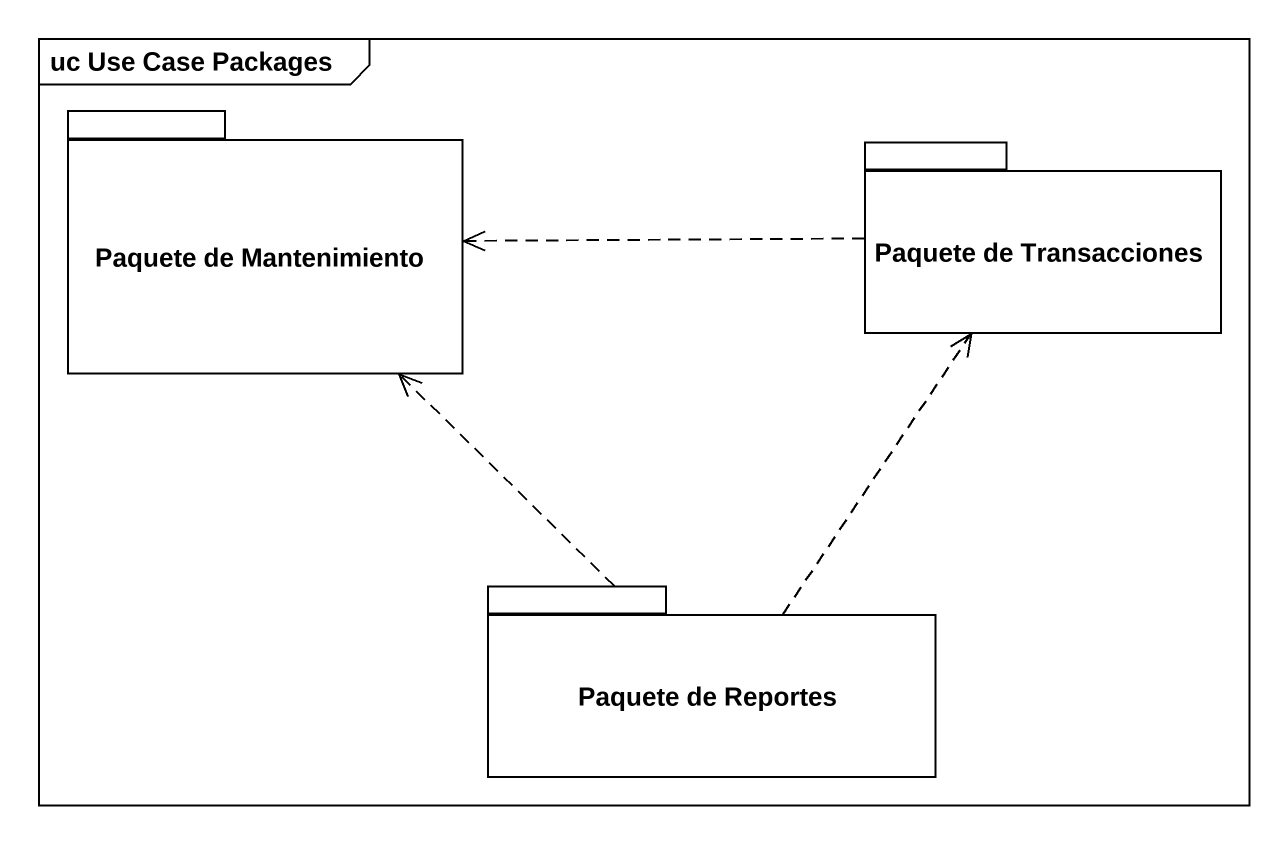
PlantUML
@startuml
mainframe uc Use Case Packages
package "Paquete de Mantenimiento" as Paquete_de_Mantenimiento {
}
package "Paquete de Transacciones" as Paquete_de_Transacciones {
}
package "Paquete de Reportes" as Paquete_de_Reportes {
}
Paquete_de_Transacciones .left.> Paquete_de_Mantenimiento
Paquete_de_Reportes .up.> Paquete_de_Mantenimiento
Paquete_de_Reportes .up.> Paquete_de_Transacciones
@enduml
